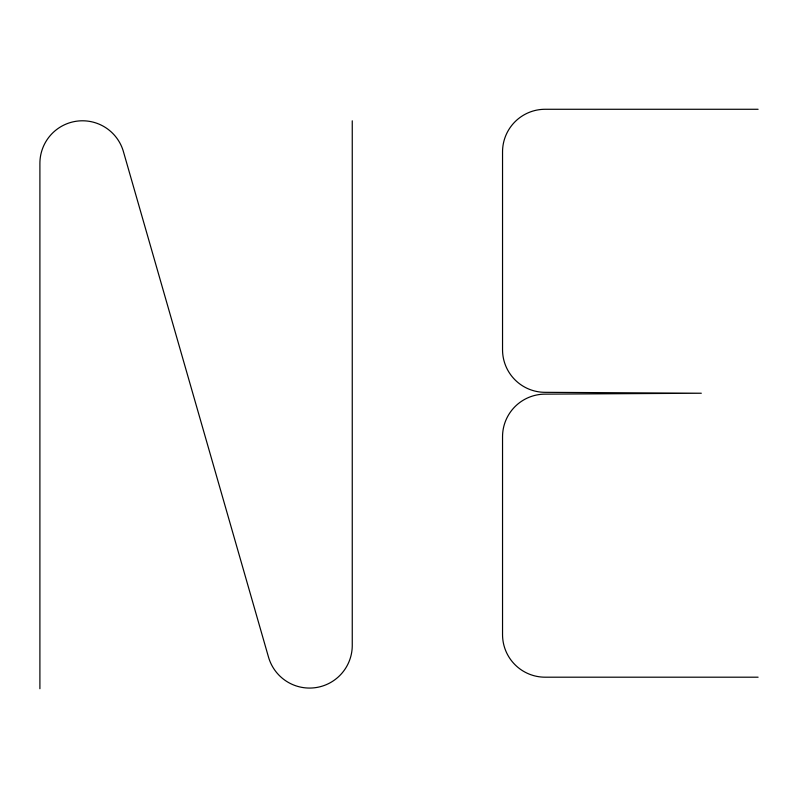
<?xml version="1.0" encoding="UTF-8"?>
<svg xmlns="http://www.w3.org/2000/svg" width="798" height="798" viewBox="0 0 798 798"><rect width="100%" height="100%" fill="white"/><g stroke="black" fill="none" stroke-linecap="round" stroke-linejoin="round"><path stroke-width="1.2" d="M758.1 109.276L545.134 109.276A42.593 42.593 0 0 0 502.541 151.869L502.541 349.733A42.593 42.593 0 0 0 545.134 392.327L701.312 393.234L545.134 394.142A42.593 42.593 0 0 0 502.541 436.735L502.541 634.6A42.593 42.593 0 0 0 545.134 677.193L758.1 677.193M352.257 120.807L352.257 646.131A42.703 42.703 0 0 1 268.517 657.153L123.64 152.378A42.593 42.593 0 0 0 39.9 163.4L39.9 688.724"/></g></svg>
